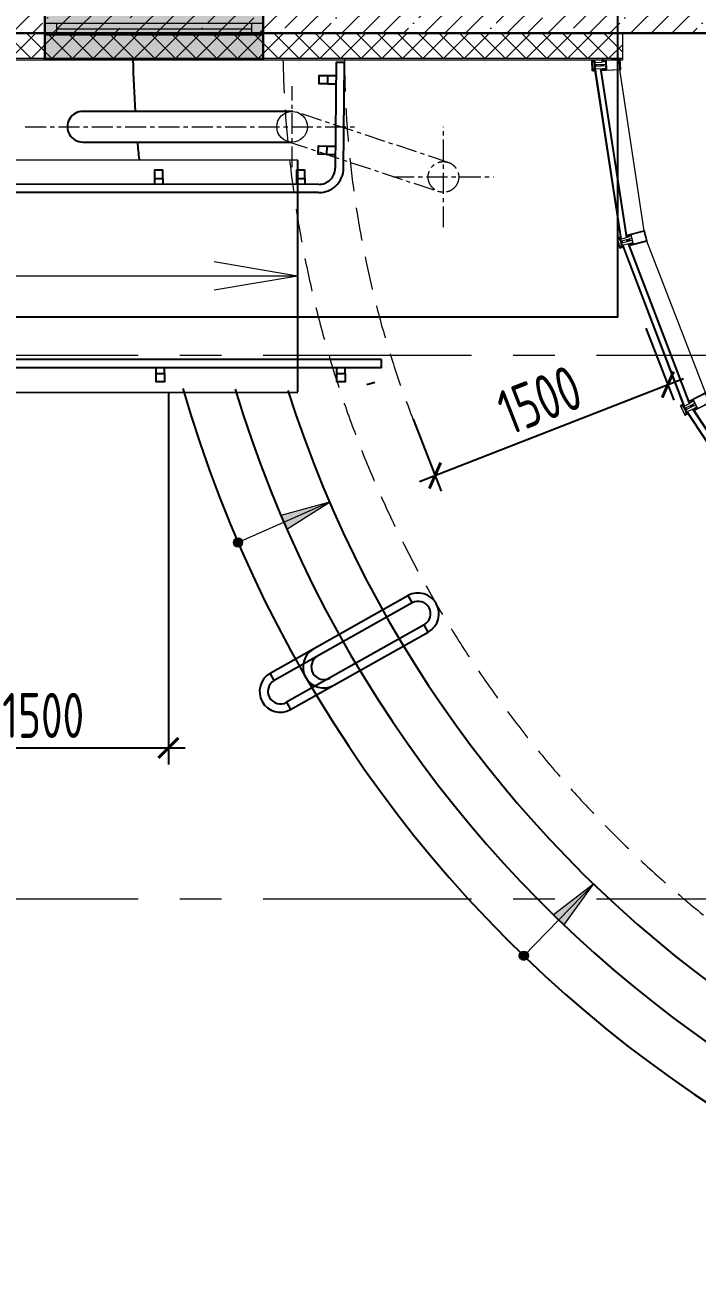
# Model space of a CAD drawing. Header units: millimetres. Extents: x -13407 to 8063098, y -2635 to 109271.
# Drawn here: x 26006 to 30040, y 4048 to 11490 of the extents above; entities that cross this region are included whole.
import ezdxf
from ezdxf.enums import TextEntityAlignment as Align

# ---------------------------------------------------------------- set-up
doc = ezdxf.new("R2010")
doc.units = ezdxf.units.MM
doc.linetypes.add('ADSK_Штриховая_ш2 п1', pattern=[3, 2, -1])
doc.linetypes.add('CENTER', pattern=[2, 1.25, -0.25, 0.25, -0.25])
doc.layers.get('Defpoints').update_dxf_attribs({"color": 6})
for name, color, linetype, lineweight in [('АР_Лестницы', 250, 'Continuous', 15), ('АР_Лестницы ограждение', 94, 'Continuous', 25), ('АР_Навесной фасад', 5, 'Continuous', 5), ('АР_Окна БЛОК', 250, 'Continuous', 13), ('АР_Оси', 193, 'Continuous', 9), ('АР_Перегородки витражные', 152, 'Continuous', 13), ('АР_Сущ Несущая стена', 202, 'Continuous', 30), ('АР_тонкая линия', 250, 'Continuous', 0), ('АР_Тонкие', 250, 'Continuous', 5), ('АР_Утеплитель', 250, 'Continuous', 9), ('АР_Штриховка монолит', 250, 'Continuous', 9), ('Конструктив - Крыльца', 107, 'Continuous', 15)]:
    doc.layers.add(name, color=color, linetype=linetype, lineweight=lineweight)
doc.layers.add('Козырек', color=7, linetype='Continuous')
doc.layers.add('Тонкая', color=7, linetype='Continuous')
doc.styles.add('ISOCPEUR', font='isocpeur.ttf', dxfattribs={"width": 0.7})
doc.dimstyles.new('R_100', dxfattribs={"dimtxt": 270, "dimasz": 120, "dimexe": 100, "dimexo": 0, "dimgap": 60, "dimtad": 1, "dimdec": 0, "dimrnd": 5, "dimzin": 0, "dimdsep": 46, "dimtxsty": 'ISOCPEUR', "dimblk": 'ARCHTICK', "dimcen": 0, "dimdle": 100, "dimclrd": 256, "dimclre": 256, "dimclrt": 256, "dimadec": 0, "dimazin": 0, "dimtfac": 2, "dimtdec": 0, "dimtofl": 0, "dimtmove": 1, "dimatfit": 3, "dimfxl": 1, "dimtvp": 3, "dimtolj": 1, "dimtzin": 0, "dimarcsym": 0})
pattern_1 = [(335.76716334, (-69115.3163, 318510.941), (0.651582564, 1.447617495), []), (65.76716334, (-69115.3163, 318510.941), (-1.447617495, 0.651582564), [])]

# ---------------------------------------------------------------- blocks, each defined once
blk = doc.blocks.new('*U411')
h = blk.add_hatch(color=253)
h.dxf.hatch_style = 1
h.paths.add_polyline_path([(-1310, -140), (0, -140), (0, 220), (-1310, 220)])
at = {"color": 253, "lineweight": 30}
for p, q in [((-1310, -140), (-1310, 220)), ((0, -140), (0, 220))]:
    blk.add_line(p, q, dxfattribs=at)
at = {"color": 253}
for p, q in [((0, 220), (-1310, 220)), ((-1310, 70), (0, 70)), ((-1310, 0), (0, 0)), ((-1240, 0), (-1240, 70)), ((-1240, 35), (-70, 35)), ((-70, 0), (-70, 70)), ((-1310, -140), (0, -140)), ((-1310, -140), (-1310, -140)), ((-1310, -140), (-1310, -140)), ((0, -140), (0, -140)), ((0, -140), (0, -140))]:
    blk.add_line(p, q, dxfattribs=at)
blk = doc.blocks.new('*U449')
h = blk.add_hatch(color=253)
h.dxf.hatch_style = 1
edge = h.paths.add_edge_path()
edge.add_arc((0, 0), 27.6, 359.64, 719.64)
h = blk.add_hatch(color=253)
h.dxf.hatch_style = 1
h.paths.add_polyline_path([(300.1, -44.3), (300.1, 44.3), (600.1, 0)])
at = {"color": 253}
blk.add_line((600.1, 0), (0, 0), dxfattribs=at)
blk.add_lwpolyline([(300.1, 44.3), (300.1, -44.3), (600.1, 0), (300.1, 44.3)], dxfattribs=at)
blk.add_circle((0, 0), 27.6, dxfattribs=at)
blk = doc.blocks.new('АР_Кружок_1.1')
at = {"color": 253, "linetype": 'ByBlock', "lineweight": -2}
blk.add_circle((0, 0), 75, dxfattribs=at)
blk = doc.blocks.new('*U21')
at = {"color": 253, "linetype": 'ByBlock', "lineweight": -2}
for q in [(-500, 85), (-500, -85)]:
    blk.add_line((0, 0), q, dxfattribs=at)
blk = doc.blocks.new('*U451')
at = {"color": 253, "linetype": 'ByBlock', "lineweight": -2}
blk.add_lwpolyline([(39.967, 0), (0, 0)], dxfattribs=at)
at = {"color": 253, "linetype": 'ByBlock', "lineweight": -2, "xscale": 0.01, "yscale": 0.01, "zscale": 0.01}
for name, p in [('АР_Кружок_1.1', (0, 0)), ('*U21', (39.967, 0))]:
    blk.add_blockref(name, p, dxfattribs=at)
at = {"color": 253, "ltscale": 20, "style": 'ISOCPEUR', "width": 0.65}
blk.add_attdef('Уклон', text='', height=2.5, dxfattribs=at).set_placement((18.233, 0.5), align=Align.CENTER)
blk = doc.blocks.new('*U452')
h = blk.add_hatch(color=253)
h.dxf.hatch_style = 1
edge = h.paths.add_edge_path()
edge.add_arc((0, 0), 27.6, 359.64, 719.64)
h = blk.add_hatch(color=253)
h.dxf.hatch_style = 1
h.paths.add_polyline_path([(300.1, -44.3), (300.1, 44.3), (600.1, 0)])
at = {"color": 253}
blk.add_line((600.1, 0), (0, 0), dxfattribs=at)
blk.add_lwpolyline([(300.1, 44.3), (300.1, -44.3), (600.1, 0), (300.1, 44.3)], dxfattribs=at)
blk.add_circle((0, 0), 27.6, dxfattribs=at)
blk = doc.blocks.new('A$C4053ad79')
at = {"layer": 'АР_Лестницы ограждение', "color": 253, "linetype": 'Continuous', "lineweight": -3, "ltscale": 50}
for points in [[(0, -35), (0, 0)], [(50, -35), (50, 0)]]:
    blk.add_lwpolyline(points, dxfattribs=at)
blk.add_lwpolyline([(0, -35), (50, -35), (50, -85), (0, -85)], close=True, dxfattribs=at)
blk = doc.blocks.new('_ArchTick')
at = {"color": 253, "linetype": 'ByBlock', "const_width": 0.15}
blk.add_lwpolyline([(-0.5, -0.5), (0.5, 0.5)], dxfattribs=at)
blk = doc.blocks.new('*D499')
at = {"layer": 'Defpoints', "color": 253, "lineweight": -2, "ltscale": 100, "transparency": 16777216}
for p, q in [((26867.4, 9285.6), (26867.4, 7054.8)), ((25365, 7815), (25365, 7054.8)), ((25265, 7154.8), (26967.4, 7154.8))]:
    blk.add_line(p, q, dxfattribs=at)
at = {"layer": 'Defpoints', "color": 0, "ltscale": 100, "transparency": 16777216}
for p in [(26867.4, 9285.6), (25365, 7815), (26867.4, 7154.8)]:
    blk.add_point(p, dxfattribs=at)
at = {"layer": 'Defpoints', "color": 253, "lineweight": -2, "ltscale": 100, "transparency": 16777216, "xscale": 120, "yscale": 120, "zscale": 120, "rotation": 180}
blk.add_blockref('_ArchTick', (25365, 7154.8), dxfattribs=at)
at = {"layer": 'Defpoints', "color": 253, "lineweight": -2, "ltscale": 100, "transparency": 16777216, "xscale": 120, "yscale": 120, "zscale": 120}
blk.add_blockref('_ArchTick', (26867.4, 7154.8), dxfattribs=at)
at = {"layer": 'Defpoints', "color": 253, "ltscale": 100, "transparency": 16777216, "insert": (26116.2, 7349.8), "char_height": 270, "attachment_point": 5, "style": 'ISOCPEUR'}
blk.add_mtext('\\A1;1500', dxfattribs=at)
blk = doc.blocks.new('*D493')
at = {"layer": 'Defpoints', "color": 253, "lineweight": -2, "ltscale": 100, "transparency": 16777216}
for p, q in [((29732.6, 9670.9), (29900.9, 9240)), ((28374, 8751.3), (29957.7, 9369.5)), ((28335.3, 9125.5), (28503.5, 8694.5))]:
    blk.add_line(p, q, dxfattribs=at)
at = {"layer": 'Defpoints', "color": 0, "ltscale": 100, "transparency": 16777216}
for p in [(29732.6, 9670.9), (29864.5, 9333.1), (28335.3, 9125.5)]:
    blk.add_point(p, dxfattribs=at)
at = {"layer": 'Defpoints', "color": 253, "lineweight": -2, "ltscale": 100, "transparency": 16777216, "xscale": 120, "yscale": 120, "zscale": 120}
for p, rotation in [((29864.5, 9333.1), 21.32293142551327), ((28467.2, 8787.7), 201.3229314255132)]:
    blk.add_blockref('_ArchTick', p, dxfattribs=dict(at, rotation=rotation))
at = {"layer": 'Defpoints', "color": 253, "ltscale": 100, "transparency": 16777216, "insert": (29094.9, 9242.1), "char_height": 270, "attachment_point": 5, "rotation": 21.32293, "style": 'ISOCPEUR'}
blk.add_mtext('\\A1;1500', dxfattribs=at)
blk = doc.blocks.new('стойка витр.')
h = blk.add_hatch()
h.set_pattern_fill('ANSI37', color=253, scale=0.5, angle=-69.23284)
h.set_pattern_definition(pattern_1)
edge = h.paths.add_edge_path()
edge.add_line((-22.7, 14.1), (-23, 15))
edge.add_arc((-23.4, 14.9), 0.427, 20.76054, 72.29996)
edge.add_arc((-23.2, 15.7), 0.427, 110.76398, 252.28796, ccw=False)
edge.add_line((-23.3, 16.1), (-22.3, 16.5))
edge.add_arc((-22.2, 16.3), 0.183, 20.74896, 110.78537, ccw=False)
edge.add_line((-22.1, 16.4), (-22, 16.3))
edge.add_arc((-21.9, 16.3), 0.183, 200.76661, 335.77797)
edge.add_line((-21.7, 16.3), (-21.1, 17.8))
edge.add_arc((-21.7, 18), 0.637, 344.39284, 381.72488)
edge.add_line((-21.1, 18.2), (-22.6, 22.1))
edge.add_arc((-23.2, 21.9), 0.637, 19.80945, 57.14149)
edge.add_line((-22.8, 22.4), (-24.3, 23.1))
edge.add_arc((-24.4, 23), 0.183, 65.75635, 200.76772)
edge.add_line((-24.5, 22.9), (-24.5, 22.8))
edge.add_arc((-24.7, 22.7), 0.183, -69.25104, 20.78537, ccw=False)
edge.add_line((-24.6, 22.6), (-25.6, 22.2))
edge.add_arc((-25.8, 22.6), 0.427, 149.24636, 290.77035, ccw=False)
edge.add_arc((-26.5, 23), 0.427, 329.23437, 380.77379)
edge.add_line((-26.1, 23.2), (-26.5, 24.2))
edge.add_arc((-26.7, 24.1), 0.183, 20.74896, 110.78537)
edge.add_line((-26.7, 24.3), (-33.5, 21.7))
edge.add_arc((-33.4, 21.4), 0.306, 107.61202, 200.68829)
edge.add_line((-33.7, 21.3), (-33.4, 20.7))
edge.add_arc((-33.1, 20.8), 0.304, 200.74529, 225.81236)
edge.add_line((-33.3, 20.5), (-31.8, 18.9))
edge.add_arc((-32, 18.7), 0.305, -108.86284, 45.7814, ccw=False)
edge.add_arc((-28.7, 27.8), 9.95, 231.95433, 250.04117, ccw=False)
edge.add_arc((-35.1, 19.6), 0.4, 42.30929, 119.22504)
edge.add_arc((-34.9, 19.6), 0.602, 134.39501, 228.6478)
edge.add_arc((-28.5, 27.8), 11, 232.08735, 240.88894)
edge.add_arc((-36.9, 12.9), 6.09, 40.7589, 60.61437, ccw=False)
edge.add_arc((-32.5, 16.6), 0.305, -34.89588, 41.60272, ccw=False)
edge.add_line((-32.3, 16.5), (-32.8, 15.8))
edge.add_arc((-32.5, 15.6), 0.305, 145.11007, 256.42425)
edge.add_line((-32.6, 15.3), (-31.7, 15.1))
edge.add_arc((-31.8, 14.8), 0.305, -34.88993, 76.42425, ccw=False)
edge.add_line((-31.5, 14.6), (-32.1, 13.9))
edge.add_arc((-31.8, 13.7), 0.305, 145.11007, 256.42425)
edge.add_line((-31.9, 13.4), (-31, 13.2))
edge.add_arc((-31.1, 12.9), 0.305, -24.22466, 76.42043, ccw=False)
edge.add_line((-30.8, 12.8), (-31.6, 11.1))
edge.add_arc((-31.3, 11), 0.305, 155.77106, 290.74029)
edge.add_line((-31.2, 10.7), (-22.8, 13.9))
edge.add_arc((-22.9, 14.1), 0.183, 290.74896, 380.74896)
edge = h.paths.add_edge_path(flags=16)
edge.add_line((-23.1, 21), (-22.2, 18.6))
edge.add_arc((-22.7, 18.4), 0.541, -69.23284, 20.76716, ccw=False)
edge.add_line((-22.5, 17.9), (-23.4, 17.6))
edge.add_arc((-23.6, 18.1), 0.541, 200.76716, 290.76716, ccw=False)
edge.add_line((-24.1, 17.9), (-25, 20.3))
edge.add_arc((-24.5, 20.5), 0.541, 110.76716, 200.76716, ccw=False)
edge.add_line((-24.7, 21), (-23.8, 21.4))
edge.add_arc((-23.6, 20.8), 0.541, 20.76716, 110.76716, ccw=False)
edge = h.paths.add_edge_path(flags=16)
edge.add_line((-26.9, 20.3), (-25.5, 16.7))
edge.add_arc((-26, 16.5), 0.541, -69.23284, 20.76716, ccw=False)
edge.add_line((-25.8, 16), (-28.2, 15.1))
edge.add_arc((-28.4, 15.6), 0.541, 200.76716, 290.76716, ccw=False)
edge.add_line((-28.9, 15.4), (-30.3, 19))
edge.add_arc((-29.8, 19.2), 0.541, 110.76716, 200.76716, ccw=False)
edge.add_line((-30, 19.7), (-27.5, 20.6))
edge.add_arc((-27.4, 20.1), 0.541, 20.76716, 110.76716, ccw=False)
h = blk.add_hatch()
h.set_pattern_fill('ANSI37', color=253, scale=0.5, angle=-69.23284)
h.set_pattern_definition([(335.76716334, (-69115.9168, 318510.7132), (0.651582564, 1.447617495), []), (65.76716334, (-69115.9168, 318510.7132), (-1.447617495, 0.651582564), [])])
edge = h.paths.add_edge_path()
edge.add_arc((-61.4, -46.2), 0.549, 155.76571, 200.76716)
edge.add_line((-61.9, -46), (-61.2, -44.4))
edge.add_arc((-61, -44.5), 0.183, 20.76716, 155.76571)
edge.add_line((-60.9, -44.4), (-60.8, -44.6))
edge.add_arc((-60.6, -44.6), 0.183, 200.76716, 290.76716)
edge.add_line((-60.6, -44.7), (-59.4, -44.3))
edge.add_arc((-59.6, -43.9), 0.427, -69.23284, 72.29364)
edge.add_arc((-59.3, -43.1), 0.427, 200.76716, 252.29364)
edge.add_line((-59.7, -43.2), (-63, -34.5))
edge.add_arc((-62.7, -34.4), 0.305, 110.76716, 200.76716)
edge.add_line((-62.8, -34.1), (-60.6, -33.3))
edge.add_arc((-60.4, -33.6), 0.304, 76.40287, 110.76716)
edge.add_line((-60.4, -33.3), (-60.1, -33.6))
edge.add_arc((-108.2, -55.9), 53, 16.7114, 24.82293)
edge.add_line((-57.4, -40.6), (-57.9, -41.3))
edge.add_arc((-57.7, -41.5), 0.305, 145.11089, 256.42344)
edge.add_line((-57.7, -41.8), (-56.9, -42))
edge.add_arc((-57, -42.3), 0.305, -34.88911, 76.42344)
edge.add_line((-56.7, -42.5), (-57.2, -43.3))
edge.add_arc((-56.9, -43.5), 0.305, 145.11089, 256.42344)
edge.add_line((-57, -43.8), (-56.1, -44))
edge.add_arc((-56.2, -44.3), 0.305, -34.88911, 76.42344)
edge.add_line((-56, -44.4), (-56.5, -45.1))
edge.add_arc((-56.2, -45.3), 0.305, 145.11089, 256.42344)
edge.add_line((-56.3, -45.6), (-55.4, -45.8))
edge.add_arc((-55.5, -46.1), 0.305, -34.88911, 76.42344)
edge.add_line((-55.3, -46.3), (-55.8, -47))
edge.add_arc((-55.5, -47.2), 0.305, 145.11089, 256.42344)
edge.add_line((-55.6, -47.5), (-54.7, -47.8))
edge.add_arc((-54.8, -48.1), 0.305, -34.88911, 76.42344)
edge.add_line((-54.5, -48.3), (-55, -49))
edge.add_arc((-54.8, -49.1), 0.305, 145.11089, 256.42344)
edge.add_line((-54.8, -49.4), (-54, -49.6))
edge.add_arc((-54.1, -49.9), 0.305, -34.88911, 76.42344)
edge.add_line((-53.8, -50.1), (-54.3, -50.8))
edge.add_arc((-54.1, -51), 0.305, 145.11089, 256.42344)
edge.add_line((-54.1, -51.3), (-53.3, -51.5))
edge.add_arc((-53.4, -51.8), 0.305, -43.67509, 76.4279)
edge.add_line((-53.1, -52), (-53.8, -52.6))
edge.add_arc((-53.6, -52.8), 0.305, 136.32859, 262.74713)
edge.add_arc((-54.6, -61.1), 7.99, 59.58604, 82.74713)
edge.add_arc((-50.7, -54.4), 0.305, 253.29101, 419.58604)
edge.add_arc((-52.6, -60.5), 6.03, 73.29101, 110.76716)
edge.add_line((-54.7, -54.9), (-54.8, -54.9))
edge.add_arc((-55, -54.5), 0.427, 200.76716, 290.76716)
edge.add_line((-55.4, -54.7), (-56.7, -51.1))
edge.add_arc((-56.3, -51), 0.427, 149.23664, 200.76716)
edge.add_arc((-57, -50.5), 0.427, -30.76336, 40.0143)
edge.add_arc((-57, -50.5), 0.427, 40.00046, 110.76716)
edge.add_line((-57.2, -50.1), (-58.3, -50.6))
edge.add_arc((-58.3, -50.7), 0.183, 110.76716, 200.76716)
edge.add_line((-58.4, -50.8), (-58.4, -51))
edge.add_arc((-58.5, -51.1), 0.183, 245.76862, 380.76716)
edge.add_line((-58.6, -51.3), (-60.2, -50.6))
edge.add_arc((-60, -50.1), 0.549, 200.76716, 245.76862)
edge.add_line((-60.5, -50.3), (-61.9, -46.4))
edge = h.paths.add_edge_path(flags=16)
edge.add_arc((-59.4, -49), 0.541, 200.76716, 290.76716)
edge.add_line((-60.8, -46.8), (-59.9, -49.2))
edge.add_arc((-60.3, -46.6), 0.541, 110.76716, 200.76716)
edge.add_line((-59.3, -45.7), (-60.5, -46.1))
edge.add_arc((-59.1, -46.2), 0.541, 20.76716, 110.76716)
edge.add_line((-57.7, -48.4), (-58.6, -46))
edge.add_arc((-58.2, -48.6), 0.541, -69.23284, 20.76716)
edge.add_line((-59.2, -49.5), (-58, -49.1))
h = blk.add_hatch()
h.set_pattern_fill('ANSI37', color=253, scale=0.5, angle=-69.23284)
h.set_pattern_definition(pattern_1)
edge = h.paths.add_edge_path()
edge.add_line((-7.6, -25.6), (-7.3, -26.5))
edge.add_arc((-7.7, -26.7), 0.427, -30.76563, 20.77379, ccw=False)
edge.add_arc((-6.9, -27.1), 0.427, 149.24636, 290.77035)
edge.add_line((-6.8, -27.5), (-5.8, -27.1))
edge.add_arc((-5.8, -27), 0.183, 290.74896, 380.78537)
edge.add_line((-5.7, -26.9), (-5.7, -26.8))
edge.add_arc((-5.5, -26.7), 0.183, 65.75635, 200.76772, ccw=False)
edge.add_line((-5.5, -26.5), (-4, -27.3))
edge.add_arc((-4.3, -27.8), 0.637, 19.80945, 57.14149, ccw=False)
edge.add_line((-3.7, -27.6), (-2.3, -31.5))
edge.add_arc((-2.9, -31.7), 0.637, -15.60716, 21.72488, ccw=False)
edge.add_line((-2.2, -31.9), (-2.8, -33.4))
edge.add_arc((-3, -33.4), 0.183, 200.76661, 335.77797, ccw=False)
edge.add_line((-3.2, -33.4), (-3.2, -33.3))
edge.add_arc((-3.4, -33.4), 0.183, 20.74896, 110.78537)
edge.add_line((-3.5, -33.2), (-4.5, -33.6))
edge.add_arc((-4.3, -34), 0.427, 110.76398, 252.28796)
edge.add_arc((-4.6, -34.8), 0.427, 20.76054, 72.29996, ccw=False)
edge.add_line((-4.2, -34.6), (-3.8, -35.7))
edge.add_arc((-4, -35.7), 0.183, -69.25104, 20.78537, ccw=False)
edge.add_line((-3.9, -35.9), (-10.6, -38.5))
edge.add_arc((-10.8, -38.2), 0.306, 200.84604, 293.92231, ccw=False)
edge.add_line((-11, -38.3), (-11.3, -37.6))
edge.add_arc((-11, -37.5), 0.304, 175.72197, 200.78904, ccw=False)
edge.add_line((-11.3, -37.5), (-11.3, -35.2))
edge.add_arc((-11.6, -35.2), 0.305, 355.75293, 510.39717)
edge.add_arc((-3.1, -39.8), 9.95, 151.49316, 169.57999)
edge.add_arc((-13.3, -38), 0.4, 282.30929, 359.22504, ccw=False)
edge.add_arc((-13.2, -37.8), 0.602, 172.88652, 267.13932, ccw=False)
edge.add_arc((-2.9, -39.7), 11, 160.64539, 169.44698, ccw=False)
edge.add_arc((-19.1, -34.1), 6.09, 340.91996, 360.77542)
edge.add_arc((-13.3, -34), 0.305, 359.93161, 436.4302)
edge.add_line((-13.2, -33.7), (-14.1, -33.5))
edge.add_arc((-14, -33.2), 0.305, 145.11007, 256.42425, ccw=False)
edge.add_line((-14.3, -33), (-13.7, -32.3))
edge.add_arc((-14, -32.2), 0.305, 325.11007, 436.42425)
edge.add_line((-13.9, -31.9), (-14.8, -31.7))
edge.add_arc((-14.7, -31.4), 0.305, 145.11007, 256.42425, ccw=False)
edge.add_line((-15, -31.2), (-14.4, -30.5))
edge.add_arc((-14.7, -30.3), 0.305, 325.11389, 425.75899)
edge.add_line((-14.6, -30), (-16.3, -29.3))
edge.add_arc((-16.2, -29), 0.305, 110.79404, 245.76326, ccw=False)
edge.add_line((-16.3, -28.7), (-7.9, -25.5))
edge.add_arc((-7.8, -25.7), 0.183, 20.78537, 110.78537, ccw=False)
edge = h.paths.add_edge_path(flags=16)
edge.add_line((-3.3, -31.1), (-4.3, -28.7))
edge.add_arc((-4.8, -28.9), 0.541, 20.76716, 110.76716)
edge.add_line((-5, -28.3), (-5.9, -28.7))
edge.add_arc((-5.7, -29.2), 0.541, 110.76716, 200.76716)
edge.add_line((-6.2, -29.4), (-5.3, -31.8))
edge.add_arc((-4.8, -31.6), 0.541, 200.76716, 290.76716)
edge.add_line((-4.6, -32.1), (-3.7, -31.8))
edge.add_arc((-3.9, -31.3), 0.541, 290.76716, 380.76716)
edge = h.paths.add_edge_path(flags=16)
edge.add_line((-6.7, -33), (-8, -29.4))
edge.add_arc((-8.5, -29.6), 0.541, 20.76716, 110.76716)
edge.add_line((-8.7, -29.1), (-11.1, -30))
edge.add_arc((-10.9, -30.5), 0.541, 110.76716, 200.76716)
edge.add_line((-11.4, -30.7), (-10.1, -34.3))
edge.add_arc((-9.6, -34.1), 0.541, 200.76716, 290.76716)
edge.add_line((-9.4, -34.6), (-7, -33.7))
edge.add_arc((-7.2, -33.2), 0.541, 290.76716, 380.76716)
at = {"color": 253, "lineweight": 0, "ltscale": 100, "transparency": 33554687}
for points in [[(-68.6, -58.5), (-90.2, -1.6), (-90, -1.3), (-89, -0.9), (-88.6, -1), (-87.7, -3.3), (-87.4, -3.4), (-86.7, -3.2), (-86.4, -2.8), (-87.3, -0.5), (-87.2, -0.2), (-82, 1.7), (-80.5, 1.3), (-79.7, 1.5), (-77.3, 4.2), (-77.8, 4.8), (-90.5, 0), (-91.4, -2), (-69.8, -59.1), (-67.8, -59.9), (-55.1, -55.1), (-55.2, -54.3), (-58.7, -53.8), (-59.5, -54.2), (-60.2, -55.7), (-65.4, -57.6), (-65.7, -57.4), (-66.6, -55.1), (-67, -55), (-67.7, -55.3), (-67.9, -55.6), (-67, -57.9), (-67.2, -58.3), (-68.2, -58.7)], [(65.9, 59.3), (-26.6, 24.2), (-25.9, 22.2), (-25.3, 22), (-24.8, 22.1), (-25.2, 23.2), (-20.5, 24.9), (-19.2, 21.4), (-18.8, 21.3), (-19, 20.8), (-17.7, 17.4), (-22.4, 15.6), (-22.7, 16.5), (-23.2, 16.4), (-23.4, 15.7), (-22.8, 13.9), (-17.2, 16), (-16.2, 17), (-15.5, 19.8), (-15.4, 20.1), (-17, 24.3), (-17.4, 24.6), (-17.5, 25.4), (-13.7, 26.9), (-12.5, 26.3), (-4.3, 4.8), (-4.9, 3.6), (-32.7, -7), (-32.8, -7.4), (-32.4, -8.4), (-31.1, -9.1), (-30.3, -8.8), (-29.8, -9.1), (-28.6, -8.7), (-28.6, -8.2), (-28.2, -8.5), (-27, -8.1), (-26.9, -7.5), (-26.5, -7.9), (-25.3, -7.5), (-25.3, -6.9), (-24.8, -7.2), (-23.6, -6.8), (-23.6, -6.3), (-23.1, -6.6), (-21.9, -6.2), (-21.9, -5.6), (-21.5, -6), (-20.3, -5.6), (-20.2, -5), (-19.8, -5.3), (-18.6, -4.9), (-18.4, -4.3), (-18, -4.7), (-17.4, -4.4), (-15.1, -4.8), (-14.5, -6.4), (-15.8, -7.9), (-15.9, -8.7), (-16.3, -8.3), (-17.4, -8.8), (-17.6, -9.3), (-18, -9), (-19.1, -9.4), (-19.3, -10), (-19.7, -9.6), (-20.8, -10.1), (-20.9, -10.6), (-21.4, -10.3), (-22.5, -10.7), (-22.6, -11.2), (-23, -10.9), (-24.3, -11.3), (-24.3, -11.9), (-24.7, -11.5), (-25.8, -12), (-26, -12.5), (-26.4, -12.2), (-27.6, -12.6), (-27.6, -13.1), (-28.1, -12.8), (-29.3, -13.3), (-29.3, -13.8), (-29.9, -15.1), (-29.5, -16.2), (-29.1, -16.3), (-1.3, -5.8), (-0.1, -6.4), (8.1, -27.9), (7.6, -29.2), (3.8, -30.6), (3.2, -29.8), (3.4, -29.5), (1.7, -25.2), (1.6, -25.1), (-0.9, -23.4), (-2.3, -23.3), (-7.8, -25.4), (-7.2, -27.2), (-6.5, -27.6), (-6, -27.4), (-6.4, -26.4), (-1.7, -24.6), (-0.4, -28.2), (0, -28.3), (-0.2, -28.7), (1.1, -32.2), (-3.6, -33.9), (-3.9, -33), (-4.4, -33.2), (-4.6, -33.8), (-4, -35.7), (88.6, -0.5), (89.2, 0.7), (67.2, 58.7)], [(63.8, 56.3), (85.1, 0.2), (10.6, -28), (-10.6, 28)]]:
    blk.add_lwpolyline(points, close=True, dxfattribs=at)
for points in [[(-73.6, -6.3), (-74.2, -6), (-74.8, -6.2), (-74.4, -7.2), (-76.6, -8, -0.414362), (-77, -7.8), (-79.3, -1.5, -0.414326), (-78.7, -0.2), (-77.3, 0.4), (-76.9, -0.7), (-76.3, -0.4), (-76.1, 0.3), (-77.3, 3.5, 0.551224), (-77.8, 3.6), (-79.9, 1.3, -0.267349), (-80.9, 1.1), (-82.1, 1.4, 0.249629), (-82.6, 1.3), (-86.2, -1.9, 0.827043), (-85.6, -2.8), (-82.1, -1.5, -0.414326), (-80.8, -2.1), (-78.1, -9.1, 0.414326), (-76.8, -9.7), (-75.7, -9.2, -0.082799), (-71.8, -16.3), (-68.3, -25.6), (-67.9, -25.7), (-68.1, -26.1), (-64.6, -35.3, -0.082799), (-62.8, -43.1), (-63.9, -43.6, 0.414326), (-64.5, -44.9), (-61.9, -51.9, -0.414326), (-62.5, -53.2), (-66, -54.5, 0.827043), (-65.8, -55.6), (-61, -55.6, 0.249629), (-60.6, -55.4), (-59.9, -54.3, -0.267349), (-59, -53.9), (-55.9, -54.2, 0.551224), (-55.6, -53.7), (-56.8, -50.5), (-57.5, -50.1), (-58, -50.4), (-57.6, -51.4), (-59.1, -52, -0.414326), (-60.5, -51.4), (-62.8, -45.1, -0.414362), (-62.7, -44.7), (-60.5, -43.9), (-60.1, -44.8), (-59.6, -44.6), (-59.3, -43.9)], [(-74.1, 3.3, 0.57795), (-74.3, 3.8), (-75.2, 3.8, -0.615334), (-75.4, 4.3, 0.101403), (-73.8, 7.1, 0.887085), (-74.4, 7.4, -0.164997), (-77.4, 4.9), (-77.5, 4.9, 0.414304), (-77.7, 4.3), (-76.4, 0.8, 0.228696), (-76.1, 0.5, -0.319049), (-75.8, 0.1, -0.319002), (-76.1, -0.3), (-77.2, -0.7, -0.4144), (-77.5, -0.6), (-77.6, -0.4, 0.668339), (-77.9, -0.4), (-78.6, -1.9, 0.198883), (-78.6, -2.4), (-77.2, -6.2, 0.198883), (-76.9, -6.5), (-75.3, -7.3, 0.668339), (-75.1, -7), (-75.1, -6.8, -0.4144), (-75, -6.6), (-73.9, -6.1, -0.710202), (-73.4, -6.7, 0.228696), (-73.4, -7.1), (-70.1, -15.8, 0.414362), (-69.7, -16), (-67.4, -15.1, 0.151171), (-67.3, -15), (-67.3, -14.6, 0.035408), (-69.9, -7.6), (-70.8, -7.4, -0.527868), (-71, -6.9), (-70.5, -6.2, 0.527868), (-70.6, -5.7), (-71.5, -5.4, -0.527868), (-71.7, -4.9), (-71.2, -4.2, 0.527868), (-71.4, -3.7), (-72.3, -3.5, -0.527868), (-72.4, -3.1), (-71.9, -2.4, 0.527868), (-72.1, -1.9), (-73, -1.7, -0.527868), (-73.1, -1.2), (-72.7, -0.4, 0.527868), (-72.8, 0.1), (-73.7, 0.3, -0.527868), (-73.9, 0.8), (-73.4, 1.5, 0.527868), (-73.5, 1.9), (-74.4, 2.1, -0.527868), (-74.6, 2.6)], [(-22.7, 14.1), (-23, 15, 0.228752), (-23.3, 15.3, -0.710164), (-23.3, 16.1), (-22.3, 16.5, -0.4144), (-22.1, 16.4), (-22, 16.3, 0.66825), (-21.7, 16.3), (-21.1, 17.8, 0.164348), (-21.1, 18.2), (-22.6, 22.1, 0.164348), (-22.8, 22.4), (-24.3, 23.1, 0.66825), (-24.5, 22.9), (-24.5, 22.8, -0.4144), (-24.6, 22.6), (-25.6, 22.2, -0.710164), (-26.1, 22.8, 0.228752), (-26.1, 23.2), (-26.5, 24.2, 0.4144), (-26.7, 24.3), (-33.5, 21.7, 0.430028), (-33.7, 21.3), (-33.4, 20.7, 0.109814), (-33.3, 20.5), (-31.8, 18.9, -0.800036), (-32.1, 18.4, -0.079083), (-34.8, 19.9, 0.348803), (-35.3, 20, 0.436125), (-35.3, 19.1, 0.038423), (-33.9, 18.2, -0.086853), (-32.3, 16.9, -0.346763), (-32.3, 16.5), (-32.8, 15.8, 0.527877), (-32.6, 15.3), (-31.7, 15.1, -0.527877), (-31.5, 14.6), (-32.1, 13.9, 0.527877), (-31.9, 13.4), (-31, 13.2, -0.469739), (-30.8, 12.8), (-31.6, 11.1, 0.667984), (-31.2, 10.7), (-22.8, 13.9, 0.414214)], [(-32.4, -8.4), (-32.8, -7.4, 0.523933), (-33.2, -7.2), (-64.2, -18.9, 0.414326), (-64.5, -19.6), (-64.1, -20.9, 0.410627), (-63.4, -21.2), (-62.7, -21, 0.492552), (-62.6, -20.7), (-62.8, -20.2, -0.441111), (-62.6, -19.9), (-60.8, -19.3, -0.208057), (-59.9, -19.4, -0.000016), (-56.9, -20.8, -0.439819), (-56.4, -22.2, -0.000016), (-57.7, -25.2, -0.208057), (-58.3, -25.9), (-60.1, -26.6, -0.441111), (-60.4, -26.5), (-60.6, -26, 0.492552), (-60.9, -25.9), (-61.5, -26.1, 0.410627), (-61.8, -26.8), (-61.3, -28.1, 0.414326), (-60.6, -28.4), (-29.6, -16.6, 0.523933), (-29.5, -16.2), (-29.8, -15.2)], [(-53.3, -51.5, -0.57795), (-53.1, -52), (-53.8, -52.6, 0.615334), (-53.6, -53.1, -0.101403), (-50.6, -54.2, -0.887085), (-50.8, -54.7, 0.164997), (-54.7, -54.9), (-54.8, -54.9, -0.414304), (-55.4, -54.7), (-56.7, -51.1, -0.228696), (-56.7, -50.8, 0.319049), (-56.7, -50.3, 0.319002), (-57.2, -50.1), (-58.3, -50.6, 0.4144), (-58.4, -50.8), (-58.4, -51, -0.668339), (-58.6, -51.3), (-60.2, -50.6, -0.198883), (-60.5, -50.3), (-61.9, -46.4, -0.198883), (-61.9, -46), (-61.2, -44.4, -0.668339), (-60.9, -44.4), (-60.8, -44.6, 0.4144), (-60.6, -44.7), (-59.4, -44.3, 0.710202), (-59.4, -43.5, -0.228696), (-59.7, -43.2), (-63, -34.5, -0.414362), (-62.8, -34.1), (-60.6, -33.3, -0.151171), (-60.4, -33.3), (-60.1, -33.6, -0.035408), (-57.4, -40.6), (-57.9, -41.3, 0.527868), (-57.7, -41.8), (-56.9, -42, -0.527868), (-56.7, -42.5), (-57.2, -43.3, 0.527868), (-57, -43.8), (-56.1, -44, -0.527868), (-56, -44.4), (-56.5, -45.1, 0.527868), (-56.3, -45.6), (-55.4, -45.8, -0.527868), (-55.3, -46.3), (-55.8, -47, 0.527868), (-55.6, -47.5), (-54.7, -47.8, -0.527868), (-54.5, -48.3), (-55, -49, 0.527868), (-54.8, -49.4), (-54, -49.6, -0.527868), (-53.8, -50.1), (-54.3, -50.8, 0.527868), (-54.1, -51.3)], [(-7.6, -25.6), (-7.3, -26.5, -0.228752), (-7.3, -26.9, 0.710164), (-6.8, -27.5), (-5.8, -27.1, 0.4144), (-5.7, -26.9), (-5.7, -26.8, -0.66825), (-5.5, -26.5), (-4, -27.3, -0.164348), (-3.7, -27.6), (-2.3, -31.5, -0.164348), (-2.2, -31.9), (-2.8, -33.4, -0.66825), (-3.2, -33.4), (-3.2, -33.3, 0.4144), (-3.5, -33.2), (-4.5, -33.6, 0.710164), (-4.5, -34.4, -0.228752), (-4.2, -34.6), (-3.8, -35.7, -0.4144), (-3.9, -35.9), (-10.6, -38.5, -0.430028), (-11, -38.3), (-11.3, -37.6, -0.109814), (-11.3, -37.5), (-11.3, -35.2, 0.800036), (-11.8, -35.1, 0.079083), (-12.9, -38, -0.348803), (-13.2, -38.4, -0.436125), (-13.8, -37.7, -0.038423), (-13.3, -36.1, 0.086853), (-13, -34, 0.346763), (-13.2, -33.7), (-14.1, -33.5, -0.527877), (-14.3, -33), (-13.7, -32.3, 0.527877), (-13.9, -31.9), (-14.8, -31.7, -0.527877), (-15, -31.2), (-14.4, -30.5, 0.469739), (-14.6, -30), (-16.3, -29.3, -0.667984), (-16.3, -28.7), (-7.9, -25.5, -0.414214)]]:
    blk.add_lwpolyline(points, format="xyb", close=True, dxfattribs=at)
for points in [[(-72, 0.1), (-72.9, -0.3)], [(-69.8, -5.6), (-69.2, -5.9), (-30.9, 8.6), (-30.6, 9.2), (-31.2, 10.7)], [(-26.7, 24.3), (-26.7, 24.3)], [(-22.8, 13.9), (-22.8, 13.9)], [(-56.1, -42), (-55.8, -41.4), (-17.5, -26.8), (-16.8, -27.1), (-16.3, -28.6)]]:
    blk.add_lwpolyline(points, dxfattribs=at)
at = {"color": 253}
blk.add_lwpolyline([(-72.9, -0.3), (-54.8, -48), (-53.9, -47.7), (-72, 0.1)], close=True, dxfattribs=at)
for points in [[(-26.9, 20.3), (-25.5, 16.7, -0.414214), (-25.8, 16), (-28.2, 15.1, -0.414214), (-28.9, 15.4), (-30.3, 19, -0.414214), (-30, 19.7), (-27.5, 20.6, -0.414214)], [(-23.1, 21), (-22.2, 18.6, -0.414214), (-22.5, 17.9), (-23.4, 17.6, -0.414214), (-24.1, 17.9), (-25, 20.3, -0.414214), (-24.7, 21), (-23.8, 21.4, -0.414214)], [(-75.3, -1.9), (-74.4, -4.3, -0.414214), (-74.7, -5), (-75.9, -5.4, -0.414214), (-76.6, -5.1), (-77.5, -2.7, -0.414214), (-77.2, -2), (-76, -1.6, -0.414214)], [(-57.7, -48.4), (-58.6, -46, 0.414214), (-59.3, -45.7), (-60.5, -46.1, 0.414214), (-60.8, -46.8), (-59.9, -49.2, 0.414214), (-59.2, -49.5), (-58, -49.1, 0.414214)], [(-6.7, -33), (-8, -29.4, 0.414214), (-8.7, -29.1), (-11.1, -30, 0.414214), (-11.4, -30.7), (-10.1, -34.3, 0.414214), (-9.4, -34.6), (-7, -33.7, 0.414214)], [(-3.3, -31.1), (-4.3, -28.7, 0.414214), (-5, -28.3), (-5.9, -28.7, 0.414214), (-6.2, -29.4), (-5.3, -31.8, 0.414214), (-4.6, -32.1), (-3.7, -31.8, 0.414214)]]:
    blk.add_lwpolyline(points, format="xyb", close=True, dxfattribs=at)
at = {"color": 253, "lineweight": 0, "ltscale": 100, "transparency": 33554687}
blk.add_arc((-33.4, 21.4), 0.305, 110.75619, 200.77789, dxfattribs=at)
blk = doc.blocks.new('A$C65590e4a')
at = {"layer": 'АР_Перегородки витражные', "color": 253}
for p, q in [((-4922.6, -207.7), (-4765.8, -1230)), ((-4917.5, -208.1), (-4760.2, -1233.4)), ((-4729.2, -1225.4), (-4885.5, -211.6)), ((-4724.4, -1224.1), (-4880.4, -211.3)), ((-4770.4, -218.7), (-4624.4, -1185.6)), ((-4352.7, -2220.8), (-4719.7, -1262.1)), ((-4348.3, -2218.5), (-4714.8, -1260.8)), ((-4608.8, -1245.9), (-4254.6, -2157.3)), ((-4755.6, -1269.5), (-4382.4, -2246.3)), ((-4750.1, -1269.9), (-4381.2, -2235.3)), ((-3797.4, -3133.4), (-4367.7, -2269.5)), ((-3795.7, -3126.8), (-4362.6, -2268.3)), ((-4334, -2253.8), (-3771.7, -3106.6)), ((-4329.5, -2251.5), (-3767.9, -3103.4))]:
    blk.add_line(p, q, dxfattribs=at)
at = {"layer": 'АР_Перегородки витражные', "color": 253, "ltscale": 100}
for p, q in [((-4765.6, -1225.4), (-4785.7, -1229.8)), ((-4388.5, -2227.8), (-4404.9, -2236.3))]:
    blk.add_line(p, q, dxfattribs=at)
at = {"layer": 'АР_Перегородки витражные', "color": 253, "xscale": -1, "rotation": 203.1951397378747}
blk.add_blockref('стойка витр.', (-4850.2, -191), dxfattribs=at)
at = {"layer": 'АР_Перегородки витражные', "color": 253}
for p, rotation in [((-4694, -1235.9), 353.7205603567987), ((-4315.1, -2222.9), 6.220560356798693)]:
    blk.add_blockref('стойка витр.', p, dxfattribs=dict(at, rotation=rotation))

msp = doc.modelspace()

# ---------------------------------------------------------------- hatches: boundary and pattern name
at = {"layer": 'АР_Утеплитель', "ltscale": 100}
h = msp.add_hatch(dxfattribs=at)
h.set_pattern_fill('ANSI37', color=253, scale=700)
h.set_pattern_definition([(45, (-945096.63, 49153.53), (-61.871843, 61.871843), []), (135, (-945096.63, 49153.53), (-61.871843, -61.871843), [])])
h.paths.add_polyline_path([(29593.5, 11440), (29593.5, 11290), (21270, 11290), (21270, 6100), (13150, 6100), (13150, -250), (-250, -250), (-250, 9760), (6100, 9760), (6100, 26690), (-900.2, 26690), (-900.2, 28560), (-750.2, 28560), (-750.2, 26840), (6250, 26840), (6250, 9610), (-100, 9610), (-100, -100), (13000, -100), (13000, 6250), (21120, 6250), (21120, 11440)])
at = {"layer": 'АР_Штриховка монолит', "ltscale": 100}
h = msp.add_hatch(dxfattribs=at)
h.set_pattern_fill('ANSI35', color=253, scale=700)
h.set_pattern_definition([(45, (-951587.81, 109999.9), (-123.743687, 123.743687), []), (45, (-951464.07, 109999.9), (-123.743687, 123.743687), [218.75, -43.75, 0, -43.75])])
h.paths.add_polyline_path([(21120, 11440), (32135, 11440), (32135, 11640), (21120, 11640), (21120, 15790), (21620, 15790), (21620, 15990), (21120, 15990), (21120, 16777.5), (20920, 16777.5), (20920, 6450), (20920, 6250), (21120, 6250)])

# ---------------------------------------------------------------- linework, layer by layer
at = {"color": 253, "ltscale": 100}
msp.add_line((27644.6, 9284.3), (23672.7, 9289.3), dxfattribs=at)
for points in [[(27613.1, 10970.8), (26353.9, 10970.5)], [(26353.7, 10786.8), (26353.7, 10786.8), (27609.5, 10786.8)]]:
    msp.add_lwpolyline(points, dxfattribs=at)
for centre, radius, start, end in [((34272.7, 11443.8), 7619.6, 181.23149, 183.56041), ((26353.4, 10878.7), 91.8, 89.72493, 270.19012), ((34272.7, 11443.8), 7619.6, 184.94613, 185.73077), ((34341.7, 11438.2), 7688.1, 196.06698, 355.13934), ((34341.8, 11438.4), 7088.2, 197.57556, 351.2215), ((34341.8, 11438.4), 7388.3, 196.7737, 351.21987)]:
    msp.add_arc(centre, radius, start, end, dxfattribs=at)
at = {"layer": 'Defpoints', "color": 253, "ltscale": 100}
msp.add_lwpolyline([(22504.4, 17087.3), (29562.4, 17087.3), (29562.4, 9738.3), (22504.4, 9738.3)], close=True, dxfattribs=at)
at = {"layer": 'АР_Лестницы ограждение', "color": 253, "linetype": 'Continuous', "lineweight": -3, "ltscale": 50}
for p, q in [((27873.9, 11265.4), (27868.5, 10631.2)), ((27918.5, 10630.5), (27923.9, 11264.7)), ((27770.9, 10533.7), (23430, 10534.1)), ((27769, 10484), (23430, 10484.2)), ((28145.5, 9483.9), (23744, 9484.2)), ((28145.3, 9433.9), (28145.5, 9483.9)), ((28145.3, 9433.9), (23744, 9434.2)), ((28058.1, 9333), (28105.7, 9348))]:
    msp.add_line(p, q, dxfattribs=at)
for points in [[(27873.9, 11267), (27923.9, 11266.4)], [(27822.8, 11186.3), (27872.8, 11185.6)], [(27822.1, 11136.3), (27872.1, 11135.6)], [(27817.6, 10763.1), (27867.6, 10762.4)], [(27816.9, 10713.1), (27866.9, 10712.4)]]:
    msp.add_lwpolyline(points, dxfattribs=at)
for points in [[(27822.1, 11136.3), (27772.1, 11137), (27772.8, 11187), (27822.8, 11186.3)], [(27816.9, 10713.1), (27766.9, 10713.8), (27767.6, 10763.8), (27817.6, 10763.1)], [(26783.5, 10568.8), (26833.5, 10568.8), (26833.5, 10618.8), (26783.5, 10618.8)], [(28304.7, 8068), (28329.2, 8024.4), (27502.8, 7559.2), (27478.4, 7602.9)], [(28426.8, 7849.9), (28402.4, 7893.5), (27576.1, 7428.3), (27600.5, 7384.7)]]:
    msp.add_lwpolyline(points, close=True, dxfattribs=at)
for centre, radius, start, end in [((27770.7, 10631.7), 147.8, 269.3478, 359.54065), ((27770.2, 10631.9), 98.2, 269.58021, 359.60463), ((28365.8, 7959), 125, 299.23355, 119.23355), ((28365.8, 7959), 75, 299.23355, 119.23355), ((27799.7, 7639.4), 125, 119.23355, 299.23355), ((27799.7, 7639.4), 75, 119.23355, 299.23355), ((27539.4, 7493.8), 125, 119.23355, 299.23355), ((27539.4, 7493.8), 75, 119.23355, 299.23355)]:
    msp.add_arc(centre, radius, start, end, dxfattribs=at)
at = {"layer": 'АР_Навесной фасад', "color": 253, "ltscale": 100}
for p, q in [((21270, 11290), (29593.5, 11290)), ((21280, 11280), (29593.5, 11280))]:
    msp.add_line(p, q, dxfattribs=at)
at = {"layer": 'АР_Оси', "color": 253, "linetype": 'CENTER', "lineweight": 0, "ltscale": 100}
msp.add_line((26008.4, 10878.8), (28005.4, 10878.8), dxfattribs=at)
at = {"layer": 'АР_Оси', "color": 253, "linetype": 'CENTER', "ltscale": 1000}
for p, q in [((-12563.8, 9510), (71033.4, 9510)), ((-12563.8, 6250), (71033.4, 6250))]:
    msp.add_line(p, q, dxfattribs=at)
at = {"layer": 'АР_Оси', "color": 253, "linetype": 'CENTER', "lineweight": 0, "ltscale": 100}
for points in [[(27609.5, 10635.9), (27609.5, 11122)], [(28545.9, 10665.6), (27637.7, 10966.1)], [(28517.6, 10276.8), (28517.6, 10879.3)], [(27581.2, 10791.5), (27581.2, 10791.5), (28489.2, 10490.5)], [(28216.3, 10578), (28818.8, 10578)]]:
    msp.add_lwpolyline(points, dxfattribs=at)
msp.add_circle((28517.6, 10578), 92, dxfattribs=at)
msp.add_circle((28517.6, 10578), 92, dxfattribs=at)
at = {"layer": 'АР_Сущ Несущая стена', "color": 253, "ltscale": 100}
msp.add_line((21120, 11440), (32137.4, 11440), dxfattribs=at)
at = {"layer": 'АР_тонкая линия', "color": 253, "linetype": 'ADSK_Штриховая_ш2 п1', "ltscale": 100}
for centre, radius, start, end in [((34341.3, 11436.2), 6788.6, 181.31863, 358.68137), ((33933.4, 11311.4), 6009.7, 180.20436, 202.9648)]:
    msp.add_arc(centre, radius, start, end, dxfattribs=at)
at = {"layer": 'АР_Тонкие', "color": 253, "ltscale": 100}
msp.add_line((29593.5, 11280), (29593.5, 11440), dxfattribs=at)
at = {"layer": 'АР_Тонкие', "color": 253, "linetype": 'ByBlock'}
msp.add_line((27644.6, 10679.3), (23445, 10679.3), dxfattribs=at)
at = {"layer": 'Козырек', "color": 253, "lineweight": 0}
msp.add_circle((27609.5, 10878.8), 92, dxfattribs=at)
at = {"layer": 'Тонкая', "color": 253, "ltscale": 100}
msp.add_line((27644.6, 9289.5), (27644.6, 10679.3), dxfattribs=at)

# ---------------------------------------------------------------- block references
at = {"layer": 'АР_Лестницы', "color": 253, "ltscale": 100}
for name, p, rotation in [('*U452', (27285.2, 8386.5), 23.7710285258994), ('*U449', (28999.8, 5909.1), 45.76695905682495)]:
    msp.add_blockref(name, p, dxfattribs=dict(at, rotation=rotation))
at = {"layer": 'АР_Окна БЛОК', "color": 253, "xscale": -1, "rotation": 180}
msp.add_blockref('*U411', (27435, 11500), dxfattribs=at)
at = {"layer": 'Конструктив - Крыльца', "color": 253, "linetype": 'Continuous', "lineweight": 5, "xscale": 100, "yscale": 100, "zscale": 100}
msp.add_blockref('*U451', (23645, 9984.1), dxfattribs=at).add_auto_attribs({'Уклон': 'i=5%'})
at = {"layer": 'Тонкая', "color": 253, "ltscale": 100}
for name, p in [('A$C65590e4a', (34345, 11440)), ('A$C4053ad79', (26794.6, 9434.1)), ('A$C4053ad79', (27879, 9434.1))]:
    msp.add_blockref(name, p, dxfattribs=at)
at = {"layer": 'Тонкая', "color": 253, "ltscale": 100, "xscale": -1, "rotation": 180}
for p in [(26783.5, 10533.8), (27635.7, 10533.7)]:
    msp.add_blockref('A$C4053ad79', p, dxfattribs=at)

# ---------------------------------------------------------------- dimensions: what is measured, and where the dimension line sits
at = {"layer": 'Defpoints', "color": 253, "ltscale": 100}
dim = msp.add_aligned_dim(p1=(28335.3, 9125.5), p2=(29732.6, 9670.9), distance=-362.6, dimstyle='R_100', override={"dimpost": '\\X', "dimclrd": 253, "dimclre": 253, "dimclrt": 253, "dimfxl": 2.5, "dimarcsym": 1}, dxfattribs=at)
dim.commit()
dim.dimension.update_dxf_attribs({"geometry": '*D493', "text_midpoint": (29094.9, 9242.1)})
dim = msp.add_linear_dim(base=(26867.4, 7154.8), p1=(25365, 7815), p2=(26867.4, 9285.6), dimstyle='R_100', override={"dimpost": '\\X', "dimclrd": 253, "dimclre": 253, "dimclrt": 253, "dimfxl": 2.5, "dimarcsym": 1}, dxfattribs=at)
dim.commit()
dim.dimension.update_dxf_attribs({"geometry": '*D499', "text_midpoint": (26116.2, 7349.8)})

doc.saveas('drawing.dxf')
